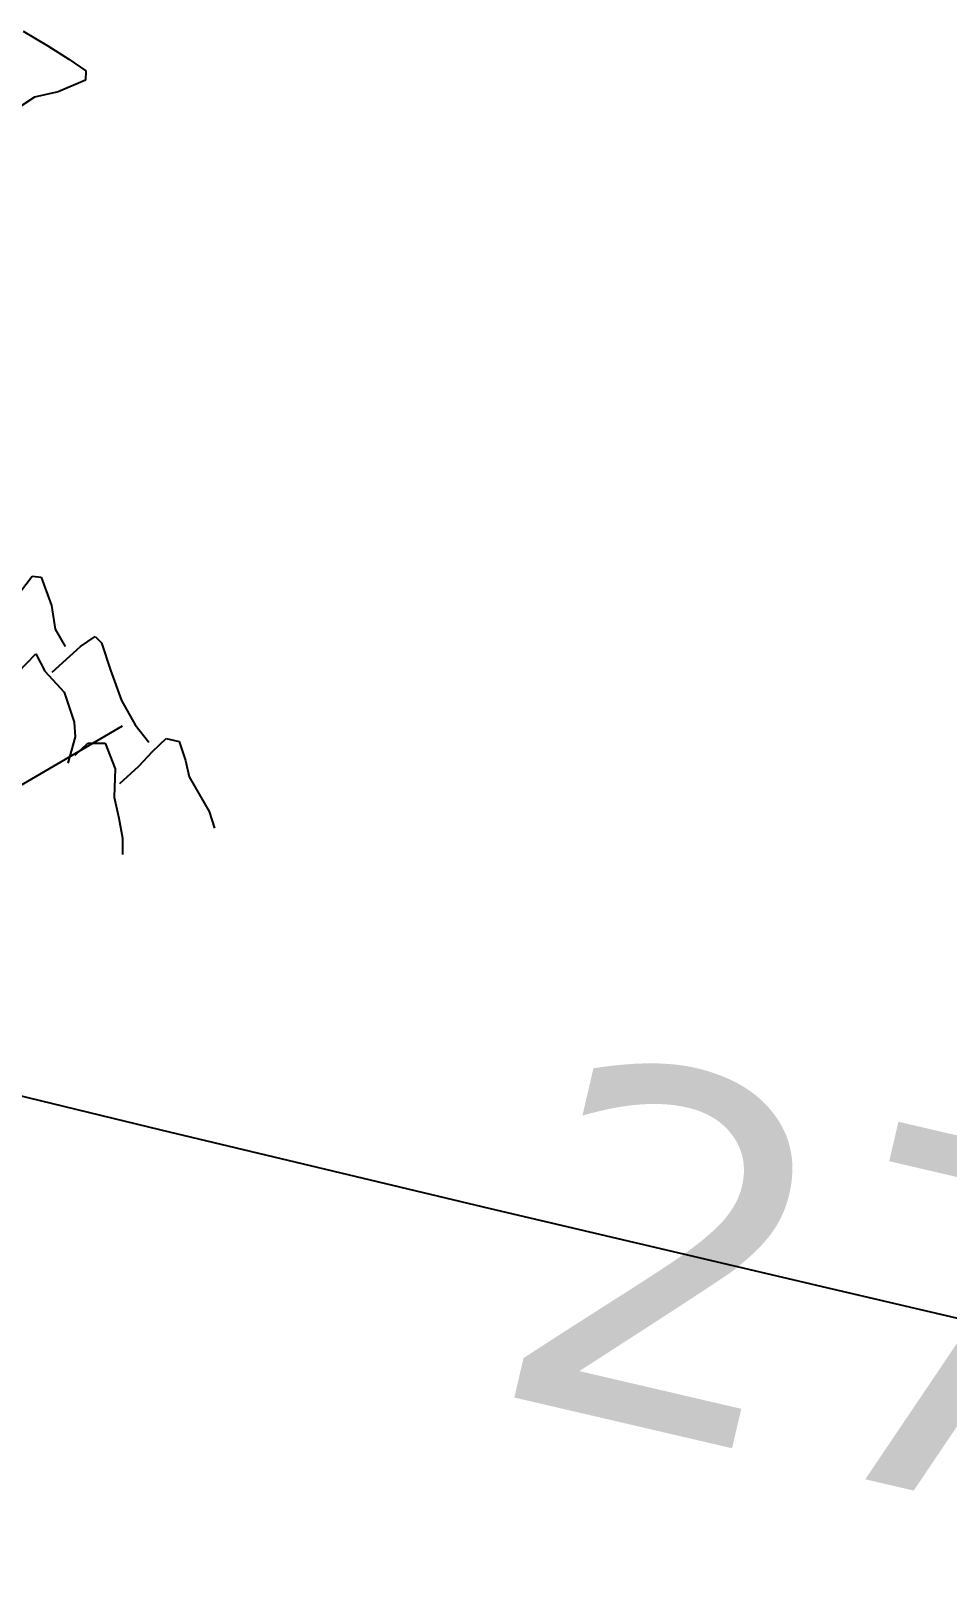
# Model space of a CAD drawing. Header units: millimetres. Extents: x 524954 to 526204, y 9523489 to 9524010.
# Drawn here: x 525427.12 to 525430.98, y 9523562.07 to 9523568.62 of the extents above; entities that cross this region are included whole.
import ezdxf
from ezdxf.enums import TextEntityAlignment as Align

# ---------------------------------------------------------------- set-up
doc = ezdxf.new("R2010")
doc.units = ezdxf.units.MM
doc.linetypes.add('ACAD_ISO12W100', pattern=[21, 12, -3, 0, -3, 0, -3])
for name, color, linetype in [('Arbre', 34, 'ACAD_ISO12W100'), ('CN_10_00', 1, 'Continuous'), ('Cotation Courbes de niveau', 7, 'Continuous')]:
    doc.layers.add(name, color=color, linetype=linetype)
doc.styles.add('Verdana 1.0', font='verdana.ttf', dxfattribs={"width": 0.99, "height": 1})

# ---------------------------------------------------------------- blocks, each defined once
blk = doc.blocks.new('v088')
at = {"color": 3, "linetype": 'Continuous'}
for p, q in [((2.7005, 8.7027), (2.8047, 8.6399)), ((2.8047, 8.6399), (2.8931, 8.5838)), ((2.8931, 8.5838), (2.9656, 8.5345)), ((2.9656, 8.5345), (2.9641, 8.4958)), ((2.9641, 8.4958), (2.8478, 8.4461)), ((2.749, 8.4244), (2.6787, 8.3776)), ((2.8478, 8.4461), (2.749, 8.4244)), ((2.6849, 6.3343), (2.7388, 6.4036)), ((2.7388, 6.4036), (2.7772, 6.3997)), ((2.7772, 6.3997), (2.8196, 6.2805)), ((2.8196, 6.2805), (2.8349, 6.1805)), ((2.8349, 6.1805), (2.8773, 6.1074)), ((2.8234, 5.9997), (2.9427, 6.1074)), ((2.9427, 6.1074), (3.0042, 6.1497)), ((3.0042, 6.1497), (3.0311, 6.1228)), ((3.0311, 6.1228), (3.0696, 6.0074)), ((2.6772, 5.9958), (2.7542, 6.0766)), ((2.7542, 6.0766), (2.7926, 6.0035)), ((2.7926, 6.0035), (2.8734, 5.9151)), ((3.0696, 6.0074), (3.1158, 5.8804)), ((2.8734, 5.9151), (2.9157, 5.7881)), ((3.1158, 5.8804), (3.1734, 5.7766)), ((2.9157, 5.7881), (2.9196, 5.7266)), ((3.1734, 5.7766), (3.2311, 5.7035)), ((2.9196, 5.7266), (2.8888, 5.615)), ((2.9196, 5.6496), (2.9734, 5.6996)), ((2.9734, 5.6996), (3.0465, 5.6996)), ((3.0465, 5.6996), (3.0888, 5.5919)), ((3.2465, 5.665), (3.3042, 5.7189)), ((3.3042, 5.7189), (3.3581, 5.7073)), ((3.3581, 5.7073), (3.385, 5.6266)), ((3.1888, 5.6035), (3.2465, 5.665)), ((3.0888, 5.5919), (3.085, 5.4727)), ((3.1081, 5.5304), (3.1888, 5.6035)), ((3.385, 5.6266), (3.4004, 5.5573)), ((3.4004, 5.5573), (3.485, 5.4112)), ((3.085, 5.4727), (3.1042, 5.3842)), ((3.1042, 5.3842), (3.1196, 5.2996)), ((3.485, 5.4112), (3.5081, 5.3419)), ((3.1196, 5.2996), (3.1196, 5.2304))]:
    blk.add_line(p, q, dxfattribs=at)
at = {"linetype": 'Continuous'}
blk.add_line((2.6462, 5.4963), (3.1193, 5.7735), dxfattribs=at)

msp = doc.modelspace()

# ---------------------------------------------------------------- linework, layer by layer
at = {"layer": 'CN_10_00', "elevation": 270, "flags": 128}
msp.add_lwpolyline([(525419.623, 9523567.1915), (525419.9779, 9523566.9106), (525420.3096, 9523566.6638), (525420.6188, 9523566.4472), (525420.9058, 9523566.2572), (525421.1713, 9523566.0901), (525421.4157, 9523565.9421), (525421.6395, 9523565.8096), (525421.8482, 9523565.6883), (525422.0669, 9523565.5716), (525422.3256, 9523565.4527), (525422.6543, 9523565.3243), (525423.0829, 9523565.1794), (525423.6416, 9523565.011), (525424.3603, 9523564.812), (525425.269, 9523564.5753), (525426.3835, 9523564.2971), (525427.6628, 9523563.9863), (525429.0518, 9523563.655), (525430.4951, 9523563.3153), (525431.9377, 9523562.9792)], dxfattribs=at)

# ---------------------------------------------------------------- block references
at = {"layer": 'Arbre'}
msp.add_blockref('v088', (525424.382, 9523559.917), dxfattribs=at)

# ---------------------------------------------------------------- texts
at = {"layer": 'Cotation Courbes de niveau', "style": 'Verdana 1.0', "width": 0.99}
msp.add_text('270', height=1.5, rotation=346.88739, dxfattribs=at).set_placement((525431.0724, 9523563.1808, 270), align=Align.MIDDLE_CENTER)

doc.saveas('drawing.dxf')
